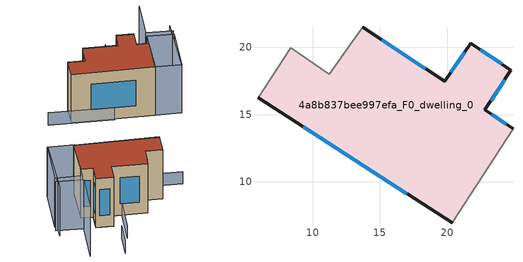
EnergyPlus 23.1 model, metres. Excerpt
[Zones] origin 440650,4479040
4a8b837bee997efa_F0_dwelling_0
 floor ground (EU_floor_Construction): 20.36,6.95 24.89,13.96 22.81,15.36 24.74,18.3 21.76,20.31 19.81,17.47 13.72,21.52 12.94,20.41 11.22,18.01 8.35,20 5.93,16.27 z0
 wall outside (EU_wall_Construction): 13.72,21.52 19.81,17.47 21.76,20.31 24.74,18.3 22.81,15.36 24.89,13.96 / 20.36,6.95 5.93,16.27 z0:12
 wall adiabatic (EU_wall_Construction): 24.89,13.96 20.36,6.95 / 5.93,16.27 8.35,20 11.22,18.01 12.94,20.41 13.72,21.52 z0:12
 window (EU_Window_Construction): 15.14,20.57 18.38,18.42 / 20.27,18.14 21.31,19.65 / 22.46,19.84 24.04,18.77 / 24.29,17.61 23.26,16.05 / 23.3,15.03 24.41,14.29 / 16.98,9.13 9.31,14.09 z2.81:9.19
 roof outside (EU_roof_Construction): 24.74,18.3 22.81,15.36 24.89,13.96 20.36,6.95 5.93,16.27 8.35,20 11.22,18.01 12.94,20.41 13.72,21.52 19.81,17.47 21.76,20.31 z12
shading: 24.75,4.07 32.01,15.6 / 31.42,13.81 26.78,16.93 / 26.78,16.93 32.03,24.73 / 26.13,15.88 30.73,12.8 / 30.73,12.8 24.83,3.96 / 24.83,3.96 20.22,7.04 / 20.22,7.04 26.13,15.88 z0:12; 22.49,25.16 13.09,11.33 / 13.09,11.33 2,18.86 / 26.22,28.66 23.3,24.34 z0:3
[Building]
EU S2 Campaign: North Axis=0; Terrain=City; Solar Distribution=FullExterior
[Site:Location]
Madrid: Latitude=40.5; Longitude=-3.5; Time Zone=1; Elevation=609
[SizingPeriod:WeatherFileDays]
AnnualSizingPeriod: Begin Month=1; Begin Day of Month=1; End Month=12; End Day of Month=31; Day of Week for Start Day=Monday; Use Weather File Daylight Saving Period=No; Use Weather File Rain and Snow Indicators=No
[MATERIAL]
EU_InternalMass_Material: Roughness=MediumRough; Thickness=0.1; Conductivity=1; Density=1800; Specific Heat=900; Thermal Absorptance=0.9; Solar Absorptance=0.7; Visible Absorptance=0.7
[MATERIAL:NOMASS] Roughness=MediumRough; Thermal Absorptance=0.9; Solar Absorptance=0.7; Visible Absorptance=0.7
Name | Thermal Resistance
EU_wall_NoMass | 0.419739
EU_roof_NoMass | 0.352165
EU_floor_NoMass | 0.608284
[WINDOWMATERIAL:SIMPLEGLAZINGSYSTEM]
EU_Window_SimpleGlazing: UFactor=4.8352; Solar Heat Gain Coefficient=0.85; Visible Transmittance=0.85
[CONSTRUCTION]
EU_wall_Construction: EU_wall_NoMass
EU_roof_Construction: EU_roof_NoMass
EU_floor_Construction: EU_floor_NoMass
EU_InternalMass_Construction: EU_InternalMass_Material
EU_Window_Construction: EU_Window_SimpleGlazing
[ZONE]
4a8b837bee997efa_F0_dwelling_0: Type=1; Multiplier=1; Ceiling Height=autocalculate; Volume=1729.05; Floor Area=autocalculate; Part of Total Floor Area=Yes
[INTERNALMASS]
4a8b837bee997efa_F0_dwelling_0_EU_InternalMass: Construction=EU_InternalMass_Construction; Zone or ZoneList=4a8b837bee997efa_F0_dwelling_0; Surface Area=144.088
[OTHEREQUIPMENT]
EU_Step8_InternalGain_4a8b837bee997efa_F0_dwelling_0_f000: Fuel Type=Electricity; Zone or ZoneList or Space or SpaceList=4a8b837bee997efa_F0_dwelling_0; Schedule=EU_Step8_GainSchedule_4a8b837bee997efa_F0_dwelling_0_f000; Design Level Calculation Method=Watts/Area; Power per Zone Floor Area=1; Fraction Latent=0; Fraction Radiant=0; Fraction Lost=0; Carbon Dioxide Generation Rate=0; EndUse Subcategory=EU_Step8_InternalGains
[ZONEVENTILATION:DESIGNFLOWRATE]
EU_ConstantAir_4a8b837bee997efa_F0_dwelling_0: Zone or ZoneList or Space or SpaceList=4a8b837bee997efa_F0_dwelling_0; Schedule=EU_AlwaysOn; Design Flow Rate Calculation Method=AirChanges/Hour; Air Changes per Hour=0.703302; Ventilation Type=Natural; Fan Pressure Rise=0; Fan Total Efficiency=1; Constant Term Coefficient=1; Temperature Term Coefficient=0; Velocity Term Coefficient=0; Velocity Squared Term Coefficient=0; Minimum Indoor Temperature=-100; Maximum Indoor Temperature=100; Delta Temperature=-100; Minimum Outdoor Temperature=-100; Maximum Outdoor Temperature=100; Maximum Wind Speed=40
[HVACTEMPLATE:THERMOSTAT]
EU_HeatOnly_4a8b837bee997efa_F0_dwelling_0: Constant Heating Setpoint=20; Constant Cooling Setpoint=50
[HVACTEMPLATE:ZONE:IDEALLOADSAIRSYSTEM]
4a8b837bee997efa_F0_dwelling_0: Template Thermostat=EU_HeatOnly_4a8b837bee997efa_F0_dwelling_0; System Availability Schedule=EU_AlwaysOn; Maximum Heating Supply Air Temperature=50; Minimum Cooling Supply Air Temperature=13; Maximum Heating Supply Air Humidity Ratio=0.0156; Minimum Cooling Supply Air Humidity Ratio=0.0077; Heating Limit=NoLimit; Cooling Limit=NoLimit; Heating Availability Schedule=EU_AlwaysOn; Cooling Availability Schedule=EU_CoolingOff; Dehumidification Control Type=ConstantSensibleHeatRatio; Cooling Sensible Heat Ratio=0.7; Dehumidification Setpoint=60; Humidification Control Type=None; Humidification Setpoint=30; Outdoor Air Method=None; Outdoor Air Flow Rate per Person=0.00944; Outdoor Air Flow Rate per Zone Floor Area=0; Outdoor Air Flow Rate per Zone=0; Demand Controlled Ventilation Type=None; Outdoor Air Economizer Type=NoEconomizer; Heat Recovery Type=None; Sensible Heat Recovery Effectiveness=0.7; Latent Heat Recovery Effectiveness=0.65
[SIZING:ZONE]
4a8b837bee997efa_F0_dwelling_0: Zone Cooling Design Supply Air Temperature Input Method=SupplyAirTemperature; Zone Cooling Design Supply Air Temperature=13; Zone Heating Design Supply Air Temperature Input Method=SupplyAirTemperature; Zone Heating Design Supply Air Temperature=50; Zone Cooling Design Supply Air Humidity Ratio=0.008; Zone Heating Design Supply Air Humidity Ratio=0.008; Cooling Design Air Flow Method=DesignDay; Cooling Design Air Flow Rate=0; Cooling Minimum Air Flow per Zone Floor Area=0.000762; Cooling Minimum Air Flow=0; Cooling Minimum Air Flow Fraction=0.2; Heating Design Air Flow Method=DesignDay; Heating Design Air Flow Rate=0; Heating Maximum Air Flow per Zone Floor Area=0.002032; Heating Maximum Air Flow=0.141576; Heating Maximum Air Flow Fraction=0.3; Account for Dedicated Outdoor Air System=No; Dedicated Outdoor Air System Control Strategy=NeutralSupplyAir; Dedicated Outdoor Air Low Setpoint Temperature for Design=autosize; Dedicated Outdoor Air High Setpoint Temperature for Design=autosize; Zone Load Sizing Method=Sensible Load Only No Latent Load; Zone Latent Cooling Design Supply Air Humidity Ratio Input Method=HumidityRatioDifference; Zone Cooling Design Supply Air Humidity Ratio Difference=0.005; Zone Latent Heating Design Supply Air Humidity Ratio Input Method=HumidityRatioDifference; Zone Humidification Design Supply Air Humidity Ratio Difference=0.005
[SCHEDULE:CONSTANT]
Name | Hourly Value
EU_AlwaysOn | 1
EU_CoolingOff | 0
[SCHEDULE:FILE]
EU_Step8_GainSchedule_4a8b837bee997efa_F0_dwelling_0_f000: File=../../schedules/4a8b837bee997efa/4a8b837bee997efa_F0_dwelling_0_f000_gain.csv; Column Number=1; Rows to Skip at Top=0; Number of Hours of Data=8760; Column Separator=Comma; Interpolate to Timestep=No; Minutes per Item=60; Adjust Schedule for Daylight Savings=Yes
